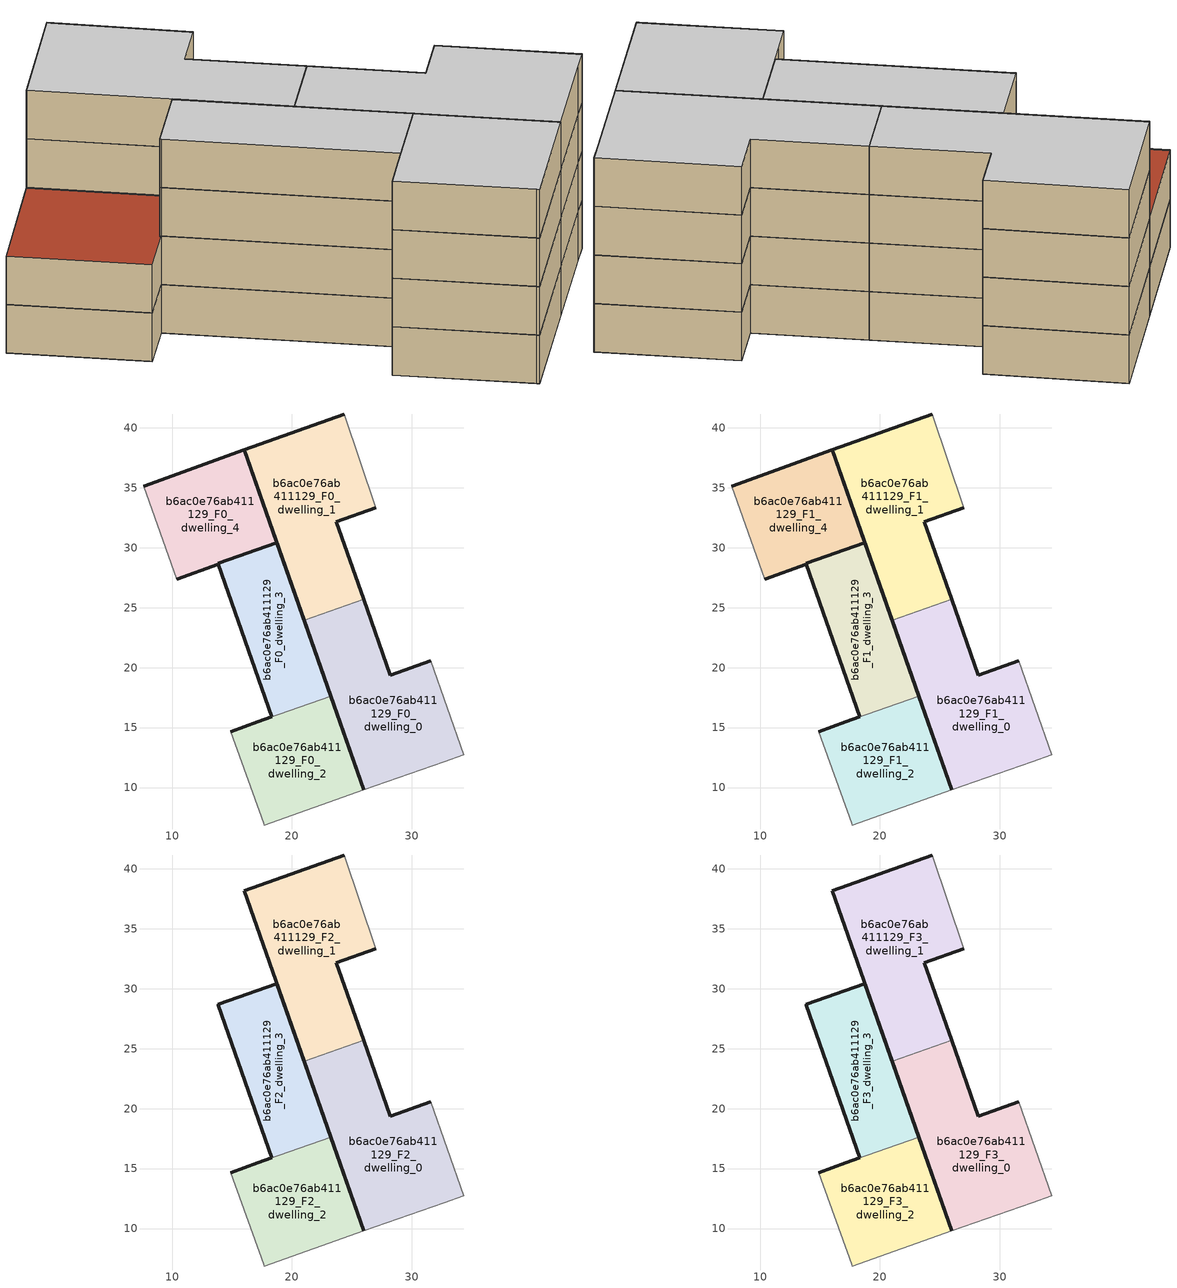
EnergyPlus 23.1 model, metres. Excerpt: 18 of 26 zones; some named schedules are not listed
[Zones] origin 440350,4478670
b6ac0e76ab411129_F0_dwelling_0
 floor ground (EU_floor_Construction): 32.68,12.16 34.32,12.74 31.58,20.58 28.21,19.38 25.98,25.69 21.02,23.94 26,9.81 z0
 wall outside (EU_wall_Construction): 26,9.81 21.02,23.94 / 25.98,25.69 28.21,19.38 31.58,20.58 z0:3
 wall adiabatic (EU_wall_Construction): 31.58,20.58 34.32,12.74 32.68,12.16 26,9.81 z0:3
 wall to b6ac0e76ab411129_F0_dwelling_1 (EU_wall_Construction): 21.02,23.94 25.98,25.69 z0:3
b6ac0e76ab411129_F0_dwelling_1
 floor ground (EU_floor_Construction): 25.98,25.69 23.69,32.17 26.98,33.32 24.34,41.15 16.01,38.15 21.02,23.94 z0
 wall outside (EU_wall_Construction): 21.02,23.94 16.01,38.15 24.34,41.15 / 26.98,33.32 23.69,32.17 25.98,25.69 z0:3
 wall adiabatic (EU_wall_Construction): 24.34,41.15 26.98,33.32 z0:3
b6ac0e76ab411129_F0_dwelling_2
 floor ground (EU_floor_Construction): 26,9.81 23.24,17.63 17.14,15.48 14.88,14.67 17.63,7.01 17.69,6.88 z0
 wall outside (EU_wall_Construction): 23.24,17.63 26,9.81 / 14.88,14.67 17.14,15.48 z0:3
 wall to b6ac0e76ab411129_F0_dwelling_3 (EU_wall_Construction): 17.14,15.48 23.24,17.63 z0:3
 wall adiabatic (EU_wall_Construction): 26,9.81 17.69,6.88 17.63,7.01 14.88,14.67 z0:3
b6ac0e76ab411129_F0_dwelling_3
 floor ground (EU_floor_Construction): 23.24,17.63 18.73,30.43 13.84,28.7 13.83,28.7 13.87,28.61 18.33,15.91 17.14,15.48 z0
 wall outside (EU_wall_Construction): 17.14,15.48 18.33,15.91 13.87,28.61 / 13.83,28.7 13.84,28.7 18.73,30.43 23.24,17.63 z0:3
 wall to b6ac0e76ab411129_F0_dwelling_4 (EU_wall_Construction): 13.87,28.61 13.83,28.7 z0:3
b6ac0e76ab411129_F0_dwelling_4
 floor ground (EU_floor_Construction): 18.73,30.43 16.01,38.15 7.64,35.14 10.38,27.38 13.87,28.61 13.83,28.7 z0
 wall outside (EU_wall_Construction): 7.64,35.14 16.01,38.15 18.73,30.43 13.83,28.7 / 13.87,28.61 10.38,27.38 z0:3
 wall adiabatic (EU_wall_Construction): 10.38,27.38 7.64,35.14 z0:3
b6ac0e76ab411129_F1_dwelling_0
 floor to b6ac0e76ab411129_F0_dwelling_0 (EU_floor_Construction): 32.68,12.16 34.32,12.74 31.58,20.58 28.21,19.38 25.98,25.69 21.02,23.94 26,9.81 z3
 wall outside (EU_wall_Construction): 26,9.81 21.02,23.94 / 25.98,25.69 28.21,19.38 31.58,20.58 z3:6
 wall adiabatic (EU_wall_Construction): 31.58,20.58 34.32,12.74 32.68,12.16 26,9.81 z3:6
 wall to b6ac0e76ab411129_F1_dwelling_1 (EU_wall_Construction): 21.02,23.94 25.98,25.69 z3:6
b6ac0e76ab411129_F1_dwelling_1
 floor to b6ac0e76ab411129_F0_dwelling_1 (EU_floor_Construction): 25.98,25.69 23.69,32.17 26.98,33.32 24.34,41.15 16.01,38.15 21.02,23.94 z3
 wall outside (EU_wall_Construction): 21.02,23.94 16.01,38.15 24.34,41.15 / 26.98,33.32 23.69,32.17 25.98,25.69 z3:6
 wall adiabatic (EU_wall_Construction): 24.34,41.15 26.98,33.32 z3:6
b6ac0e76ab411129_F1_dwelling_2
 floor to b6ac0e76ab411129_F0_dwelling_2 (EU_floor_Construction): 26,9.81 23.24,17.63 17.14,15.48 14.88,14.67 17.63,7.01 17.69,6.88 z3
 wall outside (EU_wall_Construction): 23.24,17.63 26,9.81 / 14.88,14.67 17.14,15.48 z3:6
 wall to b6ac0e76ab411129_F1_dwelling_3 (EU_wall_Construction): 17.14,15.48 23.24,17.63 z3:6
 wall adiabatic (EU_wall_Construction): 26,9.81 17.69,6.88 17.63,7.01 14.88,14.67 z3:6
b6ac0e76ab411129_F1_dwelling_3
 floor to b6ac0e76ab411129_F0_dwelling_3 (EU_floor_Construction): 23.24,17.63 18.73,30.43 13.84,28.7 13.83,28.7 13.87,28.61 18.33,15.91 17.14,15.48 z3
 wall outside (EU_wall_Construction): 17.14,15.48 18.33,15.91 13.87,28.61 / 13.83,28.7 13.84,28.7 18.73,30.43 23.24,17.63 z3:6
 wall to b6ac0e76ab411129_F1_dwelling_4 (EU_wall_Construction): 13.87,28.61 13.83,28.7 z3:6
b6ac0e76ab411129_F1_dwelling_4
 floor to b6ac0e76ab411129_F0_dwelling_4 (EU_floor_Construction): 18.73,30.43 16.01,38.15 7.64,35.14 10.38,27.38 13.87,28.61 13.83,28.7 z3
 wall outside (EU_wall_Construction): 7.64,35.14 16.01,38.15 18.73,30.43 13.83,28.7 / 13.87,28.61 10.38,27.38 z3:6
 wall adiabatic (EU_wall_Construction): 10.38,27.38 7.64,35.14 z3:6
 roof outside (EU_roof_Construction): 16.01,38.15 18.73,30.43 13.83,28.7 13.87,28.61 10.38,27.38 7.64,35.14 z6
b6ac0e76ab411129_F2_dwelling_0
 floor to b6ac0e76ab411129_F1_dwelling_0 (EU_floor_Construction): 32.68,12.16 34.32,12.74 31.58,20.58 28.21,19.38 25.98,25.69 21.02,23.94 26,9.81 z6
 wall outside (EU_wall_Construction): 26,9.81 21.02,23.94 / 25.98,25.69 28.21,19.38 31.58,20.58 z6:9
 wall adiabatic (EU_wall_Construction): 31.58,20.58 34.32,12.74 32.68,12.16 26,9.81 z6:9
 wall to b6ac0e76ab411129_F2_dwelling_1 (EU_wall_Construction): 21.02,23.94 25.98,25.69 z6:9
b6ac0e76ab411129_F2_dwelling_1
 floor to b6ac0e76ab411129_F1_dwelling_1 (EU_floor_Construction): 25.98,25.69 23.69,32.17 26.98,33.32 24.34,41.15 16.01,38.15 21.02,23.94 z6
 wall outside (EU_wall_Construction): 21.02,23.94 16.01,38.15 24.34,41.15 / 26.98,33.32 23.69,32.17 25.98,25.69 z6:9
 wall adiabatic (EU_wall_Construction): 24.34,41.15 26.98,33.32 z6:9
b6ac0e76ab411129_F2_dwelling_2
 floor to b6ac0e76ab411129_F1_dwelling_2 (EU_floor_Construction): 26,9.81 23.24,17.63 17.14,15.48 14.88,14.67 17.63,7.01 17.69,6.88 z6
 wall outside (EU_wall_Construction): 23.24,17.63 26,9.81 / 14.88,14.67 17.14,15.48 z6:9
 wall to b6ac0e76ab411129_F2_dwelling_3 (EU_wall_Construction): 17.14,15.48 23.24,17.63 z6:9
 wall adiabatic (EU_wall_Construction): 26,9.81 17.69,6.88 17.63,7.01 14.88,14.67 z6:9
b6ac0e76ab411129_F2_dwelling_3
 floor to b6ac0e76ab411129_F1_dwelling_3 (EU_floor_Construction): 23.24,17.63 18.73,30.43 13.84,28.7 13.83,28.7 13.87,28.61 18.33,15.91 17.14,15.48 z6
 wall outside (EU_wall_Construction): 17.14,15.48 18.33,15.91 13.87,28.61 13.83,28.7 13.84,28.7 18.73,30.43 23.24,17.63 z6:9
b6ac0e76ab411129_F3_dwelling_0
 floor to b6ac0e76ab411129_F2_dwelling_0 (EU_floor_Construction): 32.68,12.16 34.32,12.74 31.58,20.58 28.21,19.38 25.98,25.69 21.02,23.94 26,9.81 z9
 wall outside (EU_wall_Construction): 26,9.81 21.02,23.94 / 25.98,25.69 28.21,19.38 31.58,20.58 z9:12
 wall adiabatic (EU_wall_Construction): 31.58,20.58 34.32,12.74 32.68,12.16 26,9.81 z9:12
 wall to b6ac0e76ab411129_F3_dwelling_1 (EU_wall_Construction): 21.02,23.94 25.98,25.69 z9:12
 ceiling to b6ac0e76ab411129_F4_dwelling_0 (EU_floor_Construction): 31.58,20.58 34.32,12.74 32.68,12.16 26,9.81 21.02,23.94 25.98,25.69 28.21,19.38 z12
b6ac0e76ab411129_F3_dwelling_1
 floor to b6ac0e76ab411129_F2_dwelling_1 (EU_floor_Construction): 25.98,25.69 23.69,32.17 26.98,33.32 24.34,41.15 16.01,38.15 21.02,23.94 z9
 wall outside (EU_wall_Construction): 21.02,23.94 16.01,38.15 24.34,41.15 / 26.98,33.32 23.69,32.17 25.98,25.69 z9:12
 wall adiabatic (EU_wall_Construction): 24.34,41.15 26.98,33.32 z9:12
 ceiling to b6ac0e76ab411129_F4_dwelling_1 (EU_floor_Construction): 24.34,41.15 26.98,33.32 23.69,32.17 25.98,25.69 21.02,23.94 16.01,38.15 z12
b6ac0e76ab411129_F3_dwelling_2
 floor to b6ac0e76ab411129_F2_dwelling_2 (EU_floor_Construction): 26,9.81 23.24,17.63 17.14,15.48 14.88,14.67 17.63,7.01 17.69,6.88 z9
 wall outside (EU_wall_Construction): 23.24,17.63 26,9.81 / 14.88,14.67 17.14,15.48 z9:12
 wall to b6ac0e76ab411129_F3_dwelling_3 (EU_wall_Construction): 17.14,15.48 23.24,17.63 z9:12
 wall adiabatic (EU_wall_Construction): 26,9.81 17.69,6.88 17.63,7.01 14.88,14.67 z9:12
 ceiling to b6ac0e76ab411129_F4_dwelling_2 (EU_floor_Construction): 23.24,17.63 26,9.81 17.69,6.88 17.63,7.01 14.88,14.67 17.14,15.48 z12
b6ac0e76ab411129_F3_dwelling_3
 floor to b6ac0e76ab411129_F2_dwelling_3 (EU_floor_Construction): 23.24,17.63 18.73,30.43 13.84,28.7 13.83,28.7 13.87,28.61 18.33,15.91 17.14,15.48 z9
 wall outside (EU_wall_Construction): 17.14,15.48 18.33,15.91 13.87,28.61 13.83,28.7 13.84,28.7 18.73,30.43 23.24,17.63 z9:12
 ceiling to b6ac0e76ab411129_F4_dwelling_3 (EU_floor_Construction): 18.73,30.43 23.24,17.63 17.14,15.48 18.33,15.91 13.87,28.61 13.83,28.7 13.84,28.7 z12
[Building]
EU S2 Campaign: North Axis=0; Terrain=City; Solar Distribution=FullExterior
[Site:Location]
Madrid: Latitude=40.5; Longitude=-3.5; Time Zone=1; Elevation=609
[SizingPeriod:WeatherFileDays]
AnnualSizingPeriod: Begin Month=1; Begin Day of Month=1; End Month=12; End Day of Month=31; Day of Week for Start Day=Monday; Use Weather File Daylight Saving Period=No; Use Weather File Rain and Snow Indicators=No
[MATERIAL]
EU_InternalMass_Material: Roughness=MediumRough; Thickness=0.1; Conductivity=1; Density=1800; Specific Heat=900; Thermal Absorptance=0.9; Solar Absorptance=0.7; Visible Absorptance=0.7
[MATERIAL:NOMASS] Roughness=MediumRough; Thermal Absorptance=0.9; Solar Absorptance=0.7; Visible Absorptance=0.7
Name | Thermal Resistance
EU_wall_NoMass | 0.459673
EU_roof_NoMass | 0.495815
EU_floor_NoMass | 0.788942
[CONSTRUCTION]
EU_wall_Construction: EU_wall_NoMass
EU_roof_Construction: EU_roof_NoMass
EU_floor_Construction: EU_floor_NoMass
EU_InternalMass_Construction: EU_InternalMass_Material
[ZONE] Type=1; Multiplier=1; Ceiling Height=autocalculate; Floor Area=autocalculate; Part of Total Floor Area=Yes
Name | Volume
b6ac0e76ab411129_F0_dwelling_0; b6ac0e76ab411129_F1_dwelling_0; b6ac0e76ab411129_F2_dwelling_0; b6ac0e76ab411129_F3_dwelling_0 | 325.347
b6ac0e76ab411129_F0_dwelling_1; b6ac0e76ab411129_F1_dwelling_1; b6ac0e76ab411129_F2_dwelling_1; b6ac0e76ab411129_F3_dwelling_1 | 325.336
b6ac0e76ab411129_F0_dwelling_2; b6ac0e76ab411129_F1_dwelling_2; b6ac0e76ab411129_F2_dwelling_2; b6ac0e76ab411129_F3_dwelling_2 | 220.156
b6ac0e76ab411129_F0_dwelling_3; b6ac0e76ab411129_F1_dwelling_3; b6ac0e76ab411129_F2_dwelling_3; b6ac0e76ab411129_F3_dwelling_3 | 211.752
b6ac0e76ab411129_F0_dwelling_4; b6ac0e76ab411129_F1_dwelling_4 | 218.804
[INTERNALMASS] Construction=EU_InternalMass_Construction
Name | Zone or ZoneList | Surface Area
b6ac0e76ab411129_F0_dwelling_0_EU_InternalMass | b6ac0e76ab411129_F0_dwelling_0 | 108.449
b6ac0e76ab411129_F0_dwelling_1_EU_InternalMass | b6ac0e76ab411129_F0_dwelling_1 | 108.445
b6ac0e76ab411129_F0_dwelling_2_EU_InternalMass | b6ac0e76ab411129_F0_dwelling_2 | 73.3854
b6ac0e76ab411129_F0_dwelling_3_EU_InternalMass | b6ac0e76ab411129_F0_dwelling_3 | 70.584
b6ac0e76ab411129_F0_dwelling_4_EU_InternalMass | b6ac0e76ab411129_F0_dwelling_4 | 72.9344
b6ac0e76ab411129_F1_dwelling_0_EU_InternalMass | b6ac0e76ab411129_F1_dwelling_0 | 108.449
b6ac0e76ab411129_F1_dwelling_1_EU_InternalMass | b6ac0e76ab411129_F1_dwelling_1 | 108.445
b6ac0e76ab411129_F1_dwelling_2_EU_InternalMass | b6ac0e76ab411129_F1_dwelling_2 | 73.3854
b6ac0e76ab411129_F1_dwelling_3_EU_InternalMass | b6ac0e76ab411129_F1_dwelling_3 | 70.584
b6ac0e76ab411129_F1_dwelling_4_EU_InternalMass | b6ac0e76ab411129_F1_dwelling_4 | 72.9344
b6ac0e76ab411129_F2_dwelling_0_EU_InternalMass | b6ac0e76ab411129_F2_dwelling_0 | 108.446
b6ac0e76ab411129_F2_dwelling_1_EU_InternalMass | b6ac0e76ab411129_F2_dwelling_1 | 108.45
b6ac0e76ab411129_F2_dwelling_2_EU_InternalMass | b6ac0e76ab411129_F2_dwelling_2 | 108.453
b6ac0e76ab411129_F2_dwelling_3_EU_InternalMass | b6ac0e76ab411129_F2_dwelling_3 | 108.451
b6ac0e76ab411129_F3_dwelling_0_EU_InternalMass | b6ac0e76ab411129_F3_dwelling_0 | 108.446
b6ac0e76ab411129_F3_dwelling_1_EU_InternalMass | b6ac0e76ab411129_F3_dwelling_1 | 108.45
b6ac0e76ab411129_F3_dwelling_2_EU_InternalMass | b6ac0e76ab411129_F3_dwelling_2 | 108.453
b6ac0e76ab411129_F3_dwelling_3_EU_InternalMass | b6ac0e76ab411129_F3_dwelling_3 | 108.451
[OTHEREQUIPMENT] Fuel Type=Electricity; Design Level Calculation Method=Watts/Area; Power per Zone Floor Area=1; Fraction Latent=0; Fraction Radiant=0; Fraction Lost=0; Carbon Dioxide Generation Rate=0; EndUse Subcategory=EU_Step8_InternalGains
Name | Zone or ZoneList or Space or SpaceList | Schedule
EU_Step8_InternalGain_b6ac0e76ab411129_F0_dwelling_0_f000 | b6ac0e76ab411129_F0_dwelling_0 | EU_Step8_GainSchedule_b6ac0e76ab411129_F0_dwelling_0_f000
EU_Step8_InternalGain_b6ac0e76ab411129_F0_dwelling_1_f000 | b6ac0e76ab411129_F0_dwelling_1 | EU_Step8_GainSchedule_b6ac0e76ab411129_F0_dwelling_1_f000
EU_Step8_InternalGain_b6ac0e76ab411129_F0_dwelling_2_f000 | b6ac0e76ab411129_F0_dwelling_2 | EU_Step8_GainSchedule_b6ac0e76ab411129_F0_dwelling_2_f000
EU_Step8_InternalGain_b6ac0e76ab411129_F0_dwelling_3_f000 | b6ac0e76ab411129_F0_dwelling_3 | EU_Step8_GainSchedule_b6ac0e76ab411129_F0_dwelling_3_f000
EU_Step8_InternalGain_b6ac0e76ab411129_F0_dwelling_4_f000 | b6ac0e76ab411129_F0_dwelling_4 | EU_Step8_GainSchedule_b6ac0e76ab411129_F0_dwelling_4_f000
EU_Step8_InternalGain_b6ac0e76ab411129_F1_dwelling_0_f000 | b6ac0e76ab411129_F1_dwelling_0 | EU_Step8_GainSchedule_b6ac0e76ab411129_F1_dwelling_0_f000
EU_Step8_InternalGain_b6ac0e76ab411129_F1_dwelling_1_f000 | b6ac0e76ab411129_F1_dwelling_1 | EU_Step8_GainSchedule_b6ac0e76ab411129_F1_dwelling_1_f000
EU_Step8_InternalGain_b6ac0e76ab411129_F1_dwelling_2_f000 | b6ac0e76ab411129_F1_dwelling_2 | EU_Step8_GainSchedule_b6ac0e76ab411129_F1_dwelling_2_f000
EU_Step8_InternalGain_b6ac0e76ab411129_F1_dwelling_3_f000 | b6ac0e76ab411129_F1_dwelling_3 | EU_Step8_GainSchedule_b6ac0e76ab411129_F1_dwelling_3_f000
EU_Step8_InternalGain_b6ac0e76ab411129_F1_dwelling_4_f000 | b6ac0e76ab411129_F1_dwelling_4 | EU_Step8_GainSchedule_b6ac0e76ab411129_F1_dwelling_4_f000
EU_Step8_InternalGain_b6ac0e76ab411129_F2_dwelling_0_f000 | b6ac0e76ab411129_F2_dwelling_0 | EU_Step8_GainSchedule_b6ac0e76ab411129_F2_dwelling_0_f000
EU_Step8_InternalGain_b6ac0e76ab411129_F2_dwelling_1_f000 | b6ac0e76ab411129_F2_dwelling_1 | EU_Step8_GainSchedule_b6ac0e76ab411129_F2_dwelling_1_f000
EU_Step8_InternalGain_b6ac0e76ab411129_F2_dwelling_2_f000 | b6ac0e76ab411129_F2_dwelling_2 | EU_Step8_GainSchedule_b6ac0e76ab411129_F2_dwelling_2_f000
EU_Step8_InternalGain_b6ac0e76ab411129_F2_dwelling_3_f000 | b6ac0e76ab411129_F2_dwelling_3 | EU_Step8_GainSchedule_b6ac0e76ab411129_F2_dwelling_3_f000
EU_Step8_InternalGain_b6ac0e76ab411129_F3_dwelling_0_f000 | b6ac0e76ab411129_F3_dwelling_0 | EU_Step8_GainSchedule_b6ac0e76ab411129_F3_dwelling_0_f000
EU_Step8_InternalGain_b6ac0e76ab411129_F3_dwelling_1_f000 | b6ac0e76ab411129_F3_dwelling_1 | EU_Step8_GainSchedule_b6ac0e76ab411129_F3_dwelling_1_f000
EU_Step8_InternalGain_b6ac0e76ab411129_F3_dwelling_2_f000 | b6ac0e76ab411129_F3_dwelling_2 | EU_Step8_GainSchedule_b6ac0e76ab411129_F3_dwelling_2_f000
EU_Step8_InternalGain_b6ac0e76ab411129_F3_dwelling_3_f000 | b6ac0e76ab411129_F3_dwelling_3 | EU_Step8_GainSchedule_b6ac0e76ab411129_F3_dwelling_3_f000
[ZONEVENTILATION:DESIGNFLOWRATE] Schedule=EU_AlwaysOn; Design Flow Rate Calculation Method=AirChanges/Hour; Air Changes per Hour=0.719161; Ventilation Type=Natural; Fan Pressure Rise=0; Fan Total Efficiency=1; Constant Term Coefficient=1; Temperature Term Coefficient=0; Velocity Term Coefficient=0; Velocity Squared Term Coefficient=0; Minimum Indoor Temperature=-100; Maximum Indoor Temperature=100; Delta Temperature=-100; Minimum Outdoor Temperature=-100; Maximum Outdoor Temperature=100; Maximum Wind Speed=40
Name | Zone or ZoneList or Space or SpaceList
EU_ConstantAir_b6ac0e76ab411129_F0_dwelling_0 | b6ac0e76ab411129_F0_dwelling_0
EU_ConstantAir_b6ac0e76ab411129_F0_dwelling_1 | b6ac0e76ab411129_F0_dwelling_1
EU_ConstantAir_b6ac0e76ab411129_F0_dwelling_2 | b6ac0e76ab411129_F0_dwelling_2
EU_ConstantAir_b6ac0e76ab411129_F0_dwelling_3 | b6ac0e76ab411129_F0_dwelling_3
EU_ConstantAir_b6ac0e76ab411129_F0_dwelling_4 | b6ac0e76ab411129_F0_dwelling_4
EU_ConstantAir_b6ac0e76ab411129_F1_dwelling_0 | b6ac0e76ab411129_F1_dwelling_0
EU_ConstantAir_b6ac0e76ab411129_F1_dwelling_1 | b6ac0e76ab411129_F1_dwelling_1
EU_ConstantAir_b6ac0e76ab411129_F1_dwelling_2 | b6ac0e76ab411129_F1_dwelling_2
EU_ConstantAir_b6ac0e76ab411129_F1_dwelling_3 | b6ac0e76ab411129_F1_dwelling_3
EU_ConstantAir_b6ac0e76ab411129_F1_dwelling_4 | b6ac0e76ab411129_F1_dwelling_4
EU_ConstantAir_b6ac0e76ab411129_F2_dwelling_0 | b6ac0e76ab411129_F2_dwelling_0
EU_ConstantAir_b6ac0e76ab411129_F2_dwelling_1 | b6ac0e76ab411129_F2_dwelling_1
EU_ConstantAir_b6ac0e76ab411129_F2_dwelling_2 | b6ac0e76ab411129_F2_dwelling_2
EU_ConstantAir_b6ac0e76ab411129_F2_dwelling_3 | b6ac0e76ab411129_F2_dwelling_3
EU_ConstantAir_b6ac0e76ab411129_F3_dwelling_0 | b6ac0e76ab411129_F3_dwelling_0
EU_ConstantAir_b6ac0e76ab411129_F3_dwelling_1 | b6ac0e76ab411129_F3_dwelling_1
EU_ConstantAir_b6ac0e76ab411129_F3_dwelling_2 | b6ac0e76ab411129_F3_dwelling_2
EU_ConstantAir_b6ac0e76ab411129_F3_dwelling_3 | b6ac0e76ab411129_F3_dwelling_3
[HVACTEMPLATE:THERMOSTAT] Constant Heating Setpoint=20; Constant Cooling Setpoint=50
EU_HeatOnly_b6ac0e76ab411129_F0_dwelling_0; EU_HeatOnly_b6ac0e76ab411129_F0_dwelling_1; EU_HeatOnly_b6ac0e76ab411129_F0_dwelling_2; EU_HeatOnly_b6ac0e76ab411129_F0_dwelling_3; EU_HeatOnly_b6ac0e76ab411129_F0_dwelling_4; EU_HeatOnly_b6ac0e76ab411129_F1_dwelling_0; EU_HeatOnly_b6ac0e76ab411129_F1_dwelling_1; EU_HeatOnly_b6ac0e76ab411129_F1_dwelling_2; EU_HeatOnly_b6ac0e76ab411129_F1_dwelling_3; EU_HeatOnly_b6ac0e76ab411129_F1_dwelling_4; EU_HeatOnly_b6ac0e76ab411129_F2_dwelling_0; EU_HeatOnly_b6ac0e76ab411129_F2_dwelling_1; EU_HeatOnly_b6ac0e76ab411129_F2_dwelling_2; EU_HeatOnly_b6ac0e76ab411129_F2_dwelling_3; EU_HeatOnly_b6ac0e76ab411129_F3_dwelling_0; EU_HeatOnly_b6ac0e76ab411129_F3_dwelling_1; EU_HeatOnly_b6ac0e76ab411129_F3_dwelling_2; EU_HeatOnly_b6ac0e76ab411129_F3_dwelling_3; EU_HeatOnly_b6ac0e76ab411129_F4_dwelling_0; EU_HeatOnly_b6ac0e76ab411129_F4_dwelling_1; EU_HeatOnly_b6ac0e76ab411129_F4_dwelling_2; EU_HeatOnly_b6ac0e76ab411129_F4_dwelling_3; EU_HeatOnly_b6ac0e76ab411129_F5_dwelling_0
